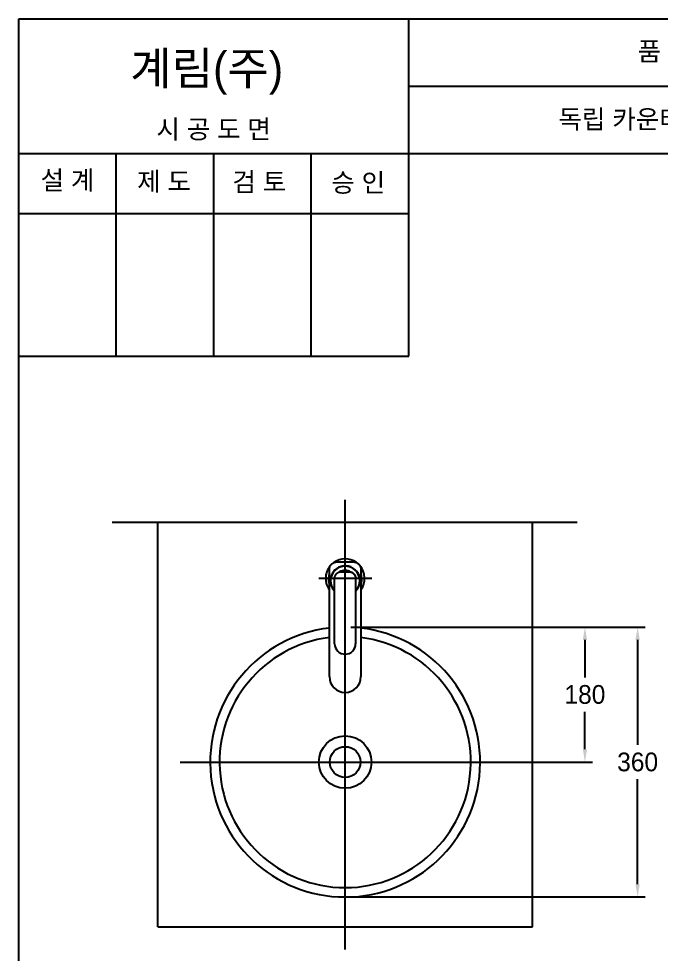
# Model space of a CAD drawing. Header units: millimetres. Extents: x 0 to 1800, y -67 to 2530.
# Drawn here: x 0 to 857, y 1282 to 2530 of the extents above; entities that cross this region are included whole.
import ezdxf
from ezdxf.enums import TextEntityAlignment as Align
from ezdxf.lldxf.tags import DXFTag

# ---------------------------------------------------------------- set-up
doc = ezdxf.new("R2010")
doc.units = ezdxf.units.MM
for name, color, linetype in [('TEXT', 7, 'Continuous'), ('내부선 및 부속', 4, 'Continuous'), ('도각라인', 7, 'Continuous'), ('외형선', 3, 'Continuous'), ('중심선', 1, 'DASHED'), ('치수선', 7, 'Continuous')]:
    doc.layers.add(name, color=color, linetype=linetype)
doc.styles.add('____', font='')
doc.styles.add('타이틀', font='H2GTRM.TTF', dxfattribs={"height": 25})
doc.styles.get('____').set_extended_font_data('굴림')
tags = doc.linetypes.add('DASHDOT', pattern=[70, 31, -13, 13, -13]).pattern_tags.tags
tags[10:11] = [DXFTag(74, 4), DXFTag(75, 0), DXFTag(340, '0'), DXFTag(46, 0.0), DXFTag(50, 0.0), DXFTag(44, 0.0), DXFTag(45, 0.0)]
tags[8:9] = [DXFTag(74, 4), DXFTag(75, 0), DXFTag(340, '0'), DXFTag(46, 0.0), DXFTag(50, 0.0), DXFTag(44, 0.0), DXFTag(45, 0.0)]
tags[6:7] = [DXFTag(74, 4), DXFTag(75, 0), DXFTag(340, '0'), DXFTag(46, 0.0), DXFTag(50, 0.0), DXFTag(44, 0.0), DXFTag(45, 0.0)]
tags[4:5] = [DXFTag(74, 4), DXFTag(75, 0), DXFTag(340, '0'), DXFTag(46, 0.0), DXFTag(50, 0.0), DXFTag(44, 0.0), DXFTag(45, 0.0)]
tags = doc.linetypes.add('DASHED', pattern=[25.72, 12.86, -12.86]).pattern_tags.tags
tags[6:7] = [DXFTag(74, 4), DXFTag(75, 0), DXFTag(340, '0'), DXFTag(46, 0.0), DXFTag(50, 0.0), DXFTag(44, 0.0), DXFTag(45, 0.0)]
tags[4:5] = [DXFTag(74, 4), DXFTag(75, 0), DXFTag(340, '0'), DXFTag(46, 0.0), DXFTag(50, 0.0), DXFTag(44, 0.0), DXFTag(45, 0.0)]
doc.dimstyles.new('MSADIM', dxfattribs={"dimtxt": 33, "dimasz": 17, "dimexe": 10, "dimexo": 7.5, "dimgap": 10, "dimtad": 0, "dimtih": 1, "dimtoh": 1, "dimdec": 0, "dimzin": 1, "dimdsep": 46, "dimtxsty": '____', "dimcen": 11.25, "dimadec": 0, "dimazin": 0, "dimtfac": 1, "dimtdec": 0, "dimtix": 1, "dimtmove": 0, "dimatfit": 3, "dimfxl": 1, "dimtolj": 1, "dimtzin": 1, "dimarcsym": 0})

# ---------------------------------------------------------------- blocks, each defined once
blk = doc.blocks.new('*D10')
at = {"layer": '치수선', "color": 0, "linetype": 'Continuous', "lineweight": -2, "transparency": 16777216}
for p, q in [((442.8, 1718.4), (765, 1718.4)), ((755, 1701.4), (755, 1651.2)), ((755, 1555.4), (755, 1605.5)), ((622.8, 1538.4), (765, 1538.4))]:
    blk.add_line(p, q, dxfattribs=at)
at = {"layer": '치수선', "color": 0, "linetype": 'Continuous', "transparency": 16777216}
for points in [[(752.2, 1701.4), (757.9, 1701.4), (755, 1718.4)], [(752.2, 1555.4), (757.9, 1555.4), (755, 1538.4)]]:
    blk.add_solid(points, dxfattribs=at)
at = {"layer": '치수선', "color": 0, "linetype": 'Continuous', "transparency": 16777216, "insert": (755, 1628.4), "char_height": 25, "attachment_point": 5, "style": '____'}
blk.add_mtext('\\A1;180', dxfattribs=at)
blk = doc.blocks.new('*D11')
at = {"layer": '치수선', "color": 0, "linetype": 'Continuous', "lineweight": -2, "transparency": 16777216}
for p, q in [((442.8, 1718.4), (835.3, 1718.4)), ((825.3, 1701.4), (825.3, 1561.2)), ((825.3, 1375.4), (825.3, 1515.5)), ((442.8, 1358.4), (835.3, 1358.4))]:
    blk.add_line(p, q, dxfattribs=at)
at = {"layer": '치수선', "color": 0, "linetype": 'Continuous', "transparency": 16777216}
for points in [[(822.4, 1701.4), (828.1, 1701.4), (825.3, 1718.4)], [(822.4, 1375.4), (828.1, 1375.4), (825.3, 1358.4)]]:
    blk.add_solid(points, dxfattribs=at)
at = {"layer": '치수선', "color": 0, "linetype": 'Continuous', "transparency": 16777216, "insert": (825.3, 1538.4), "char_height": 25, "attachment_point": 5, "style": '____'}
blk.add_mtext('\\A1;360', dxfattribs=at)

msp = doc.modelspace()

# ---------------------------------------------------------------- linework, layer by layer
at = {"layer": '내부선 및 부속', "linetype": 'Continuous'}
for p, q in [((424.4, 1805.3), (446.2, 1805.3)), ((414.3, 1652.3), (414.3, 1795.2)), ((430.3, 1792.3), (440.3, 1792.3)), ((456.3, 1795.2), (456.3, 1652.3)), ((421.3, 1782.5), (421.3, 1783.3)), ((421.3, 1770.3), (421.3, 1782.5)), ((449.3, 1783.3), (449.3, 1782.5)), ((449.3, 1782.5), (449.3, 1770.3)), ((421.3, 1696.3), (421.3, 1770.3)), ((449.3, 1770.3), (449.3, 1696.3))]:
    msp.add_line(p, q, dxfattribs=at)
for radius in [35, 20.5]:
    msp.add_circle((435.3, 1538.4), radius, dxfattribs=at)
for centre, radius, start, end in [((435.3, 1783.4), 26, 139.2469, 180), ((435.3, 1780.3), 19.8, 315, 180), ((435.3, 1780.3), 19.4, 316.35, 223.65), ((435.3, 1783.4), 26, 54.27, 126.6975), ((435.3, 1783.4), 22, 90, 91.1137), ((435.3, 1783.4), 22, 88.8863, 90), ((435.3, 1783.4), 26, 323.9044, 41.5631), ((435.3, 1783.4), 22, 162.6637, 196.8806), ((435.3, 1780.3), 13.9, 56.1206, 122.49), ((435.3, 1783.4), 22, 343.305, 17.3363), ((435.3, 1783.4), 26, 180, 215.9212), ((435.3, 1780.3), 19.8, 180, 225.0056), ((435.3, 1696.3), 14, 180, 270), ((435.3, 1696.3), 14, 270, 0), ((435.3, 1652.3), 21, 180, 0)]:
    msp.add_arc(centre, radius, start, end, dxfattribs=at)
at = {"layer": '내부선 및 부속'}
msp.add_arc((435.3, 1538.4), 167.5, 97.2277, 82.8231, dxfattribs=at)
at = {"layer": '내부선 및 부속', "linetype": 'Continuous'}
msp.add_ellipse((435.3, 1779.5), major_axis=(-16.1, 0), ratio=0.906308, start_param=4.462382, end_param=4.962396, dxfattribs=at)
for points, degree, knots in [([(414.3, 1795.2), (414.3, 1795.2), (414.3, 1795.2), (414.3, 1795.2), (414.3, 1795.2), (414.3, 1795.3), (414.3, 1795.3), (414.3, 1795.4), (414.3, 1795.5), (414.3, 1795.8), (414.3, 1796), (414.3, 1796.5), (414.4, 1796.9), (414.5, 1797.5), (414.6, 1797.8), (414.7, 1798.2), (414.7, 1798.3), (414.8, 1798.5), (414.8, 1798.6), (414.9, 1798.8), (415, 1798.9), (415.1, 1799.4), (415.3, 1799.7), (415.6, 1800.3), (415.8, 1800.6), (416, 1801), (416.1, 1801.1), (416.3, 1801.3), (416.3, 1801.4), (416.4, 1801.5), (416.5, 1801.6), (416.7, 1801.8), (416.8, 1801.9), (416.9, 1802.1), (417, 1802.2), (417.1, 1802.3), (417.2, 1802.3), (417.5, 1802.6), (417.7, 1802.8), (418.2, 1803.3), (418.5, 1803.5), (419, 1803.8), (419.3, 1804), (419.7, 1804.2), (419.9, 1804.3), (420.1, 1804.4), (420.2, 1804.5), (420.3, 1804.5), (420.4, 1804.6), (420.8, 1804.7), (421.1, 1804.8), (421.7, 1805), (422.1, 1805.1), (422.7, 1805.2), (423, 1805.3), (423.5, 1805.3), (423.7, 1805.3), (424, 1805.3), (424, 1805.3), (424.2, 1805.3), (424.2, 1805.3), (424.3, 1805.3), (424.3, 1805.3), (424.4, 1805.3), (424.4, 1805.3), (424.4, 1805.3), (424.4, 1805.3), (424.4, 1805.3)], 3, [0, 0, 0, 0, 0.000488, 0.000488, 0.000977, 0.001953, 0.003906, 0.007813, 0.015625, 0.03125, 0.0625, 0.0625, 0.125, 0.125, 0.1875, 0.1875, 0.203125, 0.203125, 0.21875, 0.21875, 0.25, 0.25, 0.3125, 0.3125, 0.375, 0.375, 0.40625, 0.40625, 0.421875, 0.421875, 0.4375, 0.4375, 0.46875, 0.46875, 0.484375, 0.484375, 0.5, 0.5, 0.5625, 0.5625, 0.625, 0.625, 0.6875, 0.6875, 0.71875, 0.71875, 0.734375, 0.734375, 0.75, 0.75, 0.8125, 0.8125, 0.875, 0.875, 0.9375, 0.9375, 0.96875, 0.96875, 0.984375, 0.984375, 0.992188, 0.996094, 0.998047, 0.999023, 0.999512, 0.999512, 1, 1, 1, 1]), ([(446.2, 1805.3), (446.2, 1805.3), (446.2, 1805.3), (446.2, 1805.3), (446.2, 1805.3), (446.2, 1805.3), (446.2, 1805.3), (446.3, 1805.3), (446.4, 1805.3), (446.7, 1805.3), (447, 1805.3), (447.5, 1805.3), (447.8, 1805.2), (448.5, 1805.1), (448.8, 1805), (449.2, 1804.9), (449.3, 1804.9), (449.4, 1804.8), (449.5, 1804.8), (449.7, 1804.7), (449.9, 1804.6), (450.3, 1804.5), (450.6, 1804.3), (451.2, 1804), (451.5, 1803.8), (451.9, 1803.6), (452.1, 1803.5), (452.3, 1803.3), (452.3, 1803.3), (452.5, 1803.2), (452.5, 1803.1), (452.7, 1802.9), (452.8, 1802.8), (453, 1802.7), (453.1, 1802.6), (453.2, 1802.5), (453.3, 1802.4), (453.6, 1802.1), (453.8, 1801.9), (454.2, 1801.4), (454.4, 1801.1), (454.8, 1800.6), (454.9, 1800.3), (455.2, 1799.9), (455.2, 1799.7), (455.3, 1799.5), (455.4, 1799.4), (455.4, 1799.3), (455.5, 1799.2), (455.6, 1798.8), (455.7, 1798.5), (455.9, 1797.8), (456, 1797.5), (456.1, 1796.9), (456.2, 1796.6), (456.2, 1796.1), (456.2, 1795.9), (456.3, 1795.6), (456.3, 1795.6), (456.3, 1795.4), (456.3, 1795.4), (456.3, 1795.3), (456.3, 1795.3), (456.3, 1795.2), (456.3, 1795.2), (456.3, 1795.2), (456.3, 1795.2), (456.3, 1795.2)], 3, [0, 0, 0, 0, 0.000488, 0.000488, 0.000977, 0.001953, 0.003906, 0.007813, 0.015625, 0.03125, 0.0625, 0.0625, 0.125, 0.125, 0.1875, 0.1875, 0.203125, 0.203125, 0.21875, 0.21875, 0.25, 0.25, 0.3125, 0.3125, 0.375, 0.375, 0.40625, 0.40625, 0.421875, 0.421875, 0.4375, 0.4375, 0.46875, 0.46875, 0.484375, 0.484375, 0.5, 0.5, 0.5625, 0.5625, 0.625, 0.625, 0.6875, 0.6875, 0.71875, 0.71875, 0.734375, 0.734375, 0.75, 0.75, 0.8125, 0.8125, 0.875, 0.875, 0.9375, 0.9375, 0.96875, 0.96875, 0.984375, 0.984375, 0.992188, 0.996094, 0.998047, 0.999023, 0.999512, 0.999512, 1, 1, 1, 1]), ([(414.2, 1789.6), (414, 1788.9), (413.5, 1786.9), (413.3, 1784.8), (413.3, 1783.3)], 3, [0, 0, 0, 0, 0.314011, 1, 1, 1, 1]), ([(414.3, 1795.2), (414.3, 1795.2), (414.3, 1795.2), (414.3, 1795.2), (414.3, 1795.2), (414.3, 1795.2)], 3, [0, 0, 0, 0, 0.689084, 0.689084, 1, 1, 1, 1]), ([(421.3, 1783.3), (421.3, 1783.7), (421.3, 1784.1), (421.4, 1784.8), (421.4, 1785.2), (421.6, 1785.8), (421.7, 1786.2), (421.9, 1786.8), (422.1, 1787), (422.3, 1787.6), (422.4, 1787.8), (422.7, 1788.3), (422.9, 1788.5), (423.2, 1788.9), (423.3, 1789.1), (423.5, 1789.3), (423.6, 1789.4), (423.7, 1789.5), (423.8, 1789.6), (423.8, 1789.6), (423.9, 1789.7), (423.9, 1789.7), (423.9, 1789.7), (423.9, 1789.7), (423.9, 1789.7), (423.9, 1789.7), (423.9, 1789.7), (423.9, 1789.7), (423.9, 1789.7), (423.9, 1789.7), (424.1, 1789.9), (424.4, 1790.1), (424.8, 1790.5), (425.1, 1790.7), (425.6, 1791), (425.8, 1791.2), (426.4, 1791.5), (426.6, 1791.6), (427.2, 1791.8), (427.5, 1791.9), (428, 1792.1), (428.3, 1792.1), (428.9, 1792.2), (429.1, 1792.3), (429.7, 1792.3), (430, 1792.3), (430.3, 1792.3)], 3, [0, 0, 0, 0, 0.0625, 0.0625, 0.125, 0.125, 0.1875, 0.1875, 0.25, 0.25, 0.3125, 0.3125, 0.375, 0.375, 0.4375, 0.4375, 0.46875, 0.46875, 0.484375, 0.492187, 0.496094, 0.498047, 0.499023, 0.499512, 0.499756, 0.499878, 0.499939, 0.499969, 0.499969, 0.5, 0.5, 0.5625, 0.5625, 0.625, 0.625, 0.6875, 0.6875, 0.75, 0.75, 0.8125, 0.8125, 0.875, 0.875, 0.9375, 0.9375, 1, 1, 1, 1]), ([(440.3, 1792.3), (440.3, 1792.3), (440.3, 1792.3), (440.4, 1792.3), (440.4, 1792.3), (440.4, 1792.3), (440.5, 1792.3), (440.5, 1792.3), (440.6, 1792.3), (440.6, 1792.3), (440.7, 1792.3), (440.7, 1792.3), (440.8, 1792.3), (440.8, 1792.3), (440.9, 1792.3), (440.9, 1792.3), (441, 1792.3), (441, 1792.3), (441, 1792.3), (441.1, 1792.3), (441.1, 1792.3), (441.2, 1792.3), (441.2, 1792.3), (441.3, 1792.3), (441.3, 1792.3), (441.4, 1792.3), (441.4, 1792.3), (441.5, 1792.3), (441.5, 1792.3), (441.6, 1792.3), (441.6, 1792.2), (441.6, 1792.2), (441.7, 1792.2), (441.7, 1792.2), (441.8, 1792.2), (441.8, 1792.2), (441.9, 1792.2), (441.9, 1792.2), (442, 1792.2), (442, 1792.2), (442.1, 1792.2), (442.1, 1792.2), (442.2, 1792.1), (442.2, 1792.1), (442.2, 1792.1), (442.3, 1792.1), (442.3, 1792.1), (442.4, 1792.1), (442.4, 1792.1), (442.5, 1792.1), (442.5, 1792.1), (442.6, 1792), (442.6, 1792), (442.7, 1792), (442.7, 1792), (442.8, 1792), (442.8, 1792), (442.8, 1792), (442.9, 1792), (442.9, 1791.9), (443, 1791.9), (443, 1791.9), (443.1, 1791.9), (443.1, 1791.9), (443.2, 1791.9), (443.2, 1791.9), (443.3, 1791.8), (443.3, 1791.8), (443.3, 1791.8), (443.4, 1791.8), (443.4, 1791.8), (443.5, 1791.8), (443.5, 1791.7), (443.6, 1791.7), (443.6, 1791.7), (443.7, 1791.7), (443.7, 1791.7), (443.8, 1791.6), (443.8, 1791.6), (443.8, 1791.6), (443.9, 1791.6), (443.9, 1791.6), (444, 1791.5), (444, 1791.5), (444.1, 1791.5), (444.1, 1791.5), (444.2, 1791.5), (444.2, 1791.4), (444.2, 1791.4), (444.3, 1791.4), (444.3, 1791.4), (444.4, 1791.4), (444.4, 1791.3), (444.5, 1791.3), (444.5, 1791.3), (444.5, 1791.3), (444.6, 1791.2), (444.6, 1791.2), (444.7, 1791.2), (444.7, 1791.2), (444.8, 1791.1), (444.8, 1791.1), (444.8, 1791.1), (444.9, 1791.1), (444.9, 1791), (445, 1791), (445, 1791), (445.1, 1791), (445.1, 1790.9), (445.1, 1790.9), (445.2, 1790.9), (445.2, 1790.9), (445.3, 1790.8), (445.3, 1790.8), (445.3, 1790.8), (445.4, 1790.7), (445.4, 1790.7), (445.5, 1790.7), (445.5, 1790.7), (445.6, 1790.6), (445.6, 1790.6), (445.6, 1790.6), (445.7, 1790.5), (445.7, 1790.5), (445.8, 1790.5), (445.8, 1790.4), (445.8, 1790.4), (445.9, 1790.4), (445.9, 1790.4), (446, 1790.3), (446, 1790.3), (446, 1790.3), (446.1, 1790.2), (446.1, 1790.2), (446.1, 1790.2), (446.2, 1790.1), (446.2, 1790.1), (446.3, 1790.1), (446.3, 1790), (446.3, 1790), (446.4, 1790), (446.4, 1789.9), (446.4, 1789.9), (446.5, 1789.9), (446.5, 1789.8), (446.6, 1789.8), (446.6, 1789.7), (446.6, 1789.7), (446.7, 1789.7), (446.7, 1789.6), (446.7, 1789.6), (446.8, 1789.6), (446.8, 1789.5), (446.8, 1789.5), (446.9, 1789.5), (446.9, 1789.4), (447, 1789.4), (447, 1789.3), (447, 1789.3), (447.1, 1789.2), (447.1, 1789.2), (447.1, 1789.2), (447.2, 1789.1), (447.2, 1789.1), (447.2, 1789), (447.3, 1789), (447.3, 1788.9), (447.4, 1788.9), (447.4, 1788.8), (447.4, 1788.8), (447.5, 1788.7), (447.5, 1788.7), (447.5, 1788.6), (447.6, 1788.6), (447.6, 1788.5), (447.7, 1788.5), (447.7, 1788.4), (447.7, 1788.4), (447.8, 1788.3), (447.8, 1788.3), (447.8, 1788.2), (447.9, 1788.2), (447.9, 1788.1), (447.9, 1788.1), (448, 1788), (448, 1787.9), (448, 1787.9), (448.1, 1787.8), (448.1, 1787.8), (448.1, 1787.7), (448.2, 1787.6), (448.2, 1787.6), (448.2, 1787.5), (448.3, 1787.4), (448.3, 1787.4), (448.3, 1787.3), (448.4, 1787.2), (448.4, 1787.2), (448.4, 1787.1), (448.5, 1787), (448.5, 1787), (448.5, 1786.9), (448.6, 1786.8), (448.6, 1786.8), (448.6, 1786.7), (448.7, 1786.6), (448.7, 1786.5), (448.7, 1786.5), (448.7, 1786.4), (448.8, 1786.3), (448.8, 1786.2), (448.8, 1786.2), (448.8, 1786.1), (448.9, 1786), (448.9, 1785.9), (448.9, 1785.8), (448.9, 1785.8), (449, 1785.7), (449, 1785.6), (449, 1785.5), (449, 1785.4), (449, 1785.4), (449.1, 1785.3), (449.1, 1785.2), (449.1, 1785.1), (449.1, 1785), (449.1, 1784.9), (449.1, 1784.8), (449.2, 1784.7), (449.2, 1784.7), (449.2, 1784.6), (449.2, 1784.5), (449.2, 1784.4), (449.2, 1784.3), (449.2, 1784.2), (449.2, 1784.1), (449.2, 1784), (449.2, 1783.9), (449.3, 1783.8), (449.3, 1783.7), (449.3, 1783.6), (449.3, 1783.5), (449.3, 1783.4), (449.3, 1783.4), (449.3, 1783.3)], 3, [0, 0, 0, 0, 0.003129, 0.006261, 0.009395, 0.012531, 0.015671, 0.018812, 0.021957, 0.025104, 0.028253, 0.031405, 0.03456, 0.037717, 0.040878, 0.04404, 0.047206, 0.050374, 0.053544, 0.056718, 0.059894, 0.063073, 0.066255, 0.069439, 0.072627, 0.075817, 0.079009, 0.082205, 0.085404, 0.088605, 0.091809, 0.095016, 0.098226, 0.101439, 0.104654, 0.107873, 0.111094, 0.114319, 0.117546, 0.120777, 0.12401, 0.127246, 0.130486, 0.133728, 0.136973, 0.140221, 0.143473, 0.146727, 0.149985, 0.153245, 0.156509, 0.159776, 0.163045, 0.166318, 0.169595, 0.172874, 0.176156, 0.179442, 0.18273, 0.186022, 0.189317, 0.192616, 0.195917, 0.199222, 0.20253, 0.205841, 0.209156, 0.212474, 0.215795, 0.219119, 0.222447, 0.225778, 0.229112, 0.23245, 0.235791, 0.239135, 0.242483, 0.245834, 0.249189, 0.252547, 0.255908, 0.259273, 0.262641, 0.266013, 0.269388, 0.272767, 0.276149, 0.279534, 0.282923, 0.286316, 0.289712, 0.293112, 0.296515, 0.299922, 0.303332, 0.306746, 0.310163, 0.313584, 0.317009, 0.320437, 0.323869, 0.327304, 0.330743, 0.334186, 0.337632, 0.341082, 0.344536, 0.347994, 0.351455, 0.354919, 0.358388, 0.36186, 0.365336, 0.368816, 0.3723, 0.375787, 0.379278, 0.382773, 0.386271, 0.389774, 0.39328, 0.39679, 0.400304, 0.403821, 0.407343, 0.410868, 0.414398, 0.417931, 0.421468, 0.425009, 0.428554, 0.432102, 0.435655, 0.439211, 0.442772, 0.446336, 0.449905, 0.453477, 0.457054, 0.460634, 0.464218, 0.467806, 0.471399, 0.474995, 0.478595, 0.4822, 0.485808, 0.489421, 0.492983, 0.496582, 0.500218, 0.503891, 0.5076, 0.511346, 0.515129, 0.518949, 0.522805, 0.526699, 0.530629, 0.534596, 0.538599, 0.54264, 0.546717, 0.550832, 0.554983, 0.559171, 0.563396, 0.567658, 0.571956, 0.576292, 0.580665, 0.585074, 0.589521, 0.594004, 0.598525, 0.603082, 0.607676, 0.612308, 0.616976, 0.621681, 0.626424, 0.631203, 0.636019, 0.640873, 0.645763, 0.650691, 0.655655, 0.660657, 0.665695, 0.670771, 0.675884, 0.681034, 0.68622, 0.691444, 0.696705, 0.702003, 0.707339, 0.712711, 0.71812, 0.723567, 0.72905, 0.734571, 0.740129, 0.745724, 0.751356, 0.757025, 0.762732, 0.768475, 0.774256, 0.780074, 0.785928, 0.791821, 0.79775, 0.803716, 0.80972, 0.81576, 0.821838, 0.827953, 0.834106, 0.840295, 0.846522, 0.852785, 0.859086, 0.865424, 0.8718, 0.878212, 0.884662, 0.891149, 0.897673, 0.904234, 0.910833, 0.917468, 0.924141, 0.930851, 0.937599, 0.944383, 0.951205, 0.958064, 0.96496, 0.971894, 0.978865, 0.985872, 0.992918, 1, 1, 1, 1]), ([(457.3, 1783.3), (457.3, 1784.8), (457.1, 1786.9), (456.6, 1788.9), (456.4, 1789.6)], 3, [0, 0, 0, 0, 0.685989, 1, 1, 1, 1]), ([(414.2, 1777.1), (413.9, 1778.1), (413.3, 1781.2), (413.3, 1783.3)], 2, [0, 0, 0, 0.313952, 1, 1, 1]), ([(457.3, 1783.3), (457.3, 1781.2), (456.6, 1778.1), (456.4, 1777.1)], 2, [0, 0, 0, 0.68593, 1, 1, 1])]:
    msp.add_open_spline(points, degree=degree, knots=knots, dxfattribs=at)
for points, degree in [([(424.4, 1805.3), (424.4, 1805.3), (424.4, 1805.3), (424.4, 1805.3)], 3), ([(414.3, 1796.2), (414.3, 1796.1), (414.3, 1796)], 2), ([(414.3, 1795.2), (414.3, 1795.2), (414.3, 1795.2), (414.3, 1795.2)], 3)]:
    msp.add_open_spline(points, degree=degree, dxfattribs=at)
at = {"layer": '도각라인', "color": 7}
for p, q in [((0, 0), (0, 2530)), ((0, 2530), (1800, 2530)), ((520, 2080), (520, 2530)), ((520, 2440), (1800, 2440)), ((0, 2350), (1800, 2350)), ((130, 2080), (130, 2350)), ((260, 2080), (260, 2350)), ((390, 2080), (390, 2350)), ((0, 2270), (520, 2270)), ((0, 2080), (520, 2080))]:
    msp.add_line(p, q, dxfattribs=at)
at = {"layer": '외형선', "linetype": 'Continuous'}
for p, q in [((124.7, 1858.4), (744.5, 1858.4)), ((185.3, 1318.4), (185.3, 1858.4)), ((685.3, 1318.4), (685.3, 1858.4)), ((185.3, 1318.4), (685.3, 1318.4))]:
    msp.add_line(p, q, dxfattribs=at)
at = {"layer": '외형선'}
msp.add_arc((435.3, 1538.4), 180, 96.7233, 83.3238, dxfattribs=at)
at = {"layer": '중심선', "linetype": 'DASHDOT'}
for p, q in [((435.3, 1288.4), (435.3, 1888.4)), ((470.7, 1783.4), (400.1, 1783.4)), ((215.3, 1538.4), (655.3, 1538.4))]:
    msp.add_line(p, q, dxfattribs=at)

# ---------------------------------------------------------------- texts
at = {"layer": 'TEXT', "style": '타이틀'}
for s, p in [('품             명', (915.7, 2486.4)), ('독립 카운터용 원형 세면기', (905.8, 2396)), ('시 공 도 면', (259.9, 2382.7)), ('설 계', (65, 2314.6)), ('제 도', (193.8, 2312.9)), ('검 토', (320.8, 2312.3)), ('승 인', (452.7, 2311.4))]:
    msp.add_text(s, height=25, dxfattribs=at).set_placement(p, align=Align.MIDDLE_CENTER)
msp.add_text('계림(주)', height=44, dxfattribs=at).set_placement((148.7, 2441.8))

# ---------------------------------------------------------------- dimensions: what is measured, and where the dimension line sits
at = {"layer": '치수선', "linetype": 'Continuous'}
for base, p1, p2, picture, middle in [((755, 1718.4), (615.3, 1538.4), (435.3, 1718.4), '*D10', (755, 1628.4)), ((825.3, 1358.4), (435.3, 1718.4), (435.3, 1358.4), '*D11', (825.3, 1538.4))]:
    dim = msp.add_linear_dim(base=base, p1=p1, p2=p2, angle=90, dimstyle='MSADIM', override={"dimtxt": 25}, dxfattribs=at)
    dim.commit()
    dim.dimension.update_dxf_attribs({"geometry": picture, "text_midpoint": middle})

doc.saveas('drawing.dxf')
